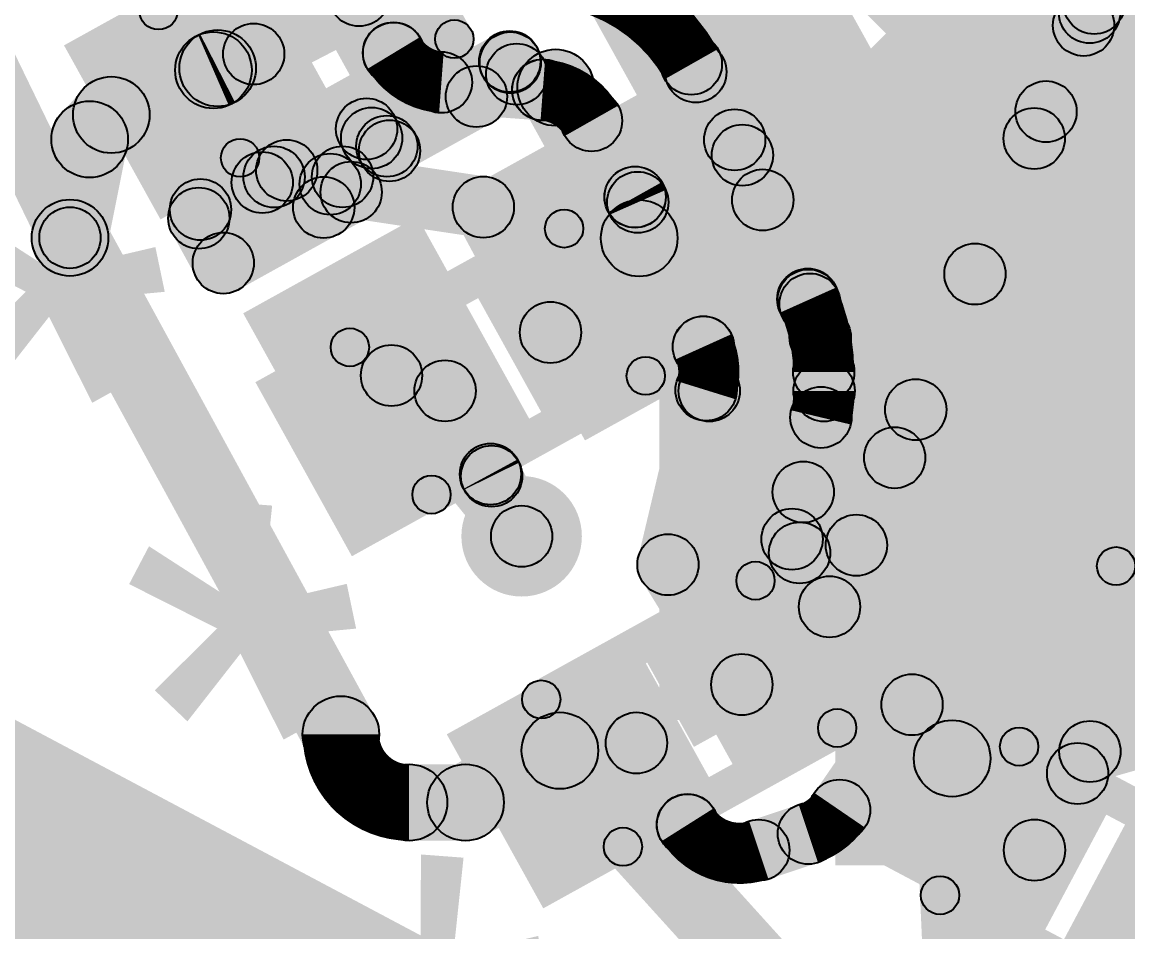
# Model space of a CAD drawing. Header units: millimetres. Extents: x 2.72 to 4.82, y 2.46 to 3.29.
# Drawn here: x 2.9107 to 3.0552, y 2.6573 to 2.7762 of the extents above; entities that cross this region are included whole.
import ezdxf

# ---------------------------------------------------------------- set-up
doc = ezdxf.new("R2010")
doc.units = ezdxf.units.MM
doc.header["$MEASUREMENT"] = 0
for name, color, linetype in [('BottomLayer', 5, 'Continuous'), ('BottomPaste', 16, 'Continuous'), ('BottomSolder', 6, 'Continuous'), ('TopLayer', 1, 'Continuous'), ('TopOverlay', 2, 'Continuous'), ('TopPaste', 8, 'Continuous'), ('TopSolder', 216, 'Continuous'), ('ViaHoleLayer', 16, 'Continuous')]:
    doc.layers.add(name, color=color, linetype=linetype)

# ---------------------------------------------------------------- blocks, each defined once
blk = doc.blocks.new('CAP_0201_B_31')
at = {"layer": 'BottomLayer'}
for points in [[(-0.01772, 0.00591), (-0.00591, 0.00591), (-0.00591, -0.00591), (-0.01772, -0.00591)], [(0.00591, 0.00591), (0.01772, 0.00591), (0.01772, -0.00591), (0.00591, -0.00591)]]:
    blk.add_hatch(color=5, dxfattribs=at).paths.add_polyline_path(points)
at = {"layer": 'BottomPaste'}
for points in [[(-0.01772, 0.00591), (-0.00591, 0.00591), (-0.00591, -0.00591), (-0.01772, -0.00591)], [(0.00591, 0.00591), (0.01772, 0.00591), (0.01772, -0.00591), (0.00591, -0.00591)]]:
    blk.add_hatch(color=16, dxfattribs=at).paths.add_polyline_path(points)
at = {"layer": 'BottomSolder'}
for points in [[(-0.01988, 0.00807), (-0.00374, 0.00807), (-0.00374, -0.00807), (-0.01988, -0.00807)], [(0.00374, 0.00807), (0.01988, 0.00807), (0.01988, -0.00807), (0.00374, -0.00807)]]:
    blk.add_hatch(color=6, dxfattribs=at).paths.add_polyline_path(points)
blk = doc.blocks.new('CAP_0201_B_32')
at = {"layer": 'BottomLayer'}
for points in [[(-0.01772, 0.00591), (-0.00591, 0.00591), (-0.00591, -0.00591), (-0.01772, -0.00591)], [(0.00591, 0.00591), (0.01772, 0.00591), (0.01772, -0.00591), (0.00591, -0.00591)]]:
    blk.add_hatch(color=5, dxfattribs=at).paths.add_polyline_path(points)
at = {"layer": 'BottomPaste'}
for points in [[(-0.01772, 0.00591), (-0.00591, 0.00591), (-0.00591, -0.00591), (-0.01772, -0.00591)], [(0.00591, 0.00591), (0.01772, 0.00591), (0.01772, -0.00591), (0.00591, -0.00591)]]:
    blk.add_hatch(color=16, dxfattribs=at).paths.add_polyline_path(points)
at = {"layer": 'BottomSolder'}
for points in [[(-0.01988, 0.00807), (-0.00374, 0.00807), (-0.00374, -0.00807), (-0.01988, -0.00807)], [(0.00374, 0.00807), (0.01988, 0.00807), (0.01988, -0.00807), (0.00374, -0.00807)]]:
    blk.add_hatch(color=6, dxfattribs=at).paths.add_polyline_path(points)
blk = doc.blocks.new('R__0402_B_62')
at = {"layer": 'BottomLayer'}
for points in [[(-0.0095, 0.0125), (-0.0095, -0.0125), (-0.0275, -0.0125), (-0.0275, 0.0125)], [(0.0275, 0.0125), (0.0275, -0.0125), (0.0095, -0.0125), (0.0095, 0.0125)]]:
    blk.add_hatch(color=5, dxfattribs=at).paths.add_polyline_path(points)
at = {"layer": 'BottomPaste'}
for points in [[(-0.0095, 0.0125), (-0.0095, -0.0125), (-0.0275, -0.0125), (-0.0275, 0.0125)], [(0.0275, 0.0125), (0.0275, -0.0125), (0.0095, -0.0125), (0.0095, 0.0125)]]:
    blk.add_hatch(color=16, dxfattribs=at).paths.add_polyline_path(points)
at = {"layer": 'BottomSolder'}
for points in [[(-0.0055, 0.0165), (-0.0055, -0.0165), (-0.0315, -0.0165), (-0.0315, 0.0165)], [(0.0315, 0.0165), (0.0315, -0.0165), (0.0055, -0.0165), (0.0055, 0.0165)]]:
    blk.add_hatch(color=6, dxfattribs=at).paths.add_polyline_path(points)
blk = doc.blocks.new('R__0402_B_68')
at = {"layer": 'BottomLayer'}
for points in [[(-0.0095, 0.0125), (-0.0095, -0.0125), (-0.0275, -0.0125), (-0.0275, 0.0125)], [(0.0275, 0.0125), (0.0275, -0.0125), (0.0095, -0.0125), (0.0095, 0.0125)]]:
    blk.add_hatch(color=5, dxfattribs=at).paths.add_polyline_path(points)
at = {"layer": 'BottomPaste'}
for points in [[(-0.0095, 0.0125), (-0.0095, -0.0125), (-0.0275, -0.0125), (-0.0275, 0.0125)], [(0.0275, 0.0125), (0.0275, -0.0125), (0.0095, -0.0125), (0.0095, 0.0125)]]:
    blk.add_hatch(color=16, dxfattribs=at).paths.add_polyline_path(points)
at = {"layer": 'BottomSolder'}
for points in [[(-0.0055, 0.0165), (-0.0055, -0.0165), (-0.0315, -0.0165), (-0.0315, 0.0165)], [(0.0315, 0.0165), (0.0315, -0.0165), (0.0055, -0.0165), (0.0055, 0.0165)]]:
    blk.add_hatch(color=6, dxfattribs=at).paths.add_polyline_path(points)
blk = doc.blocks.new('LED_0201_123')
at = {"layer": 'TopLayer'}
for points in [[(-0.01181, 0.00689), (-0.00394, 0.00689), (-0.00394, -0.00689), (-0.01181, -0.00689)], [(0.00394, 0.00689), (0.01181, 0.00689), (0.01181, -0.00689), (0.00394, -0.00689)]]:
    blk.add_hatch(color=1, dxfattribs=at).paths.add_polyline_path(points)
at = {"layer": 'TopOverlay'}
h = blk.add_hatch(color=2, dxfattribs=at)
edge = h.paths.add_edge_path()
edge.add_arc((-0.016, 0.011), 0.0025, 0, 360)
h = blk.add_hatch(color=2, dxfattribs=at)
edge = h.paths.add_edge_path()
edge.add_arc((-0.016, 0.011), 0.0025, 0, 360)
for points in [[(-0.016, 0.0085), (-0.016, 0.0135), (0.016, 0.0135), (0.016, 0.0085)], [(0.016, -0.013), (0.029, -0.013), (0.029, 0.013), (0.016, 0.013)], [(-0.0135, -0.011), (-0.0185, -0.011), (-0.0185, 0.011), (-0.0135, 0.011)], [(0.013, -0.011), (0.017, -0.011), (0.017, 0.011), (0.013, 0.011)], [(-0.016, -0.0135), (-0.016, -0.0085), (0.016, -0.0085), (0.016, -0.0135)]]:
    blk.add_hatch(color=2, dxfattribs=at).paths.add_polyline_path(points)
h = blk.add_hatch(color=2, dxfattribs=at)
edge = h.paths.add_edge_path()
edge.add_arc((0.016, 0.011), 0.0025, 0, 360)
h = blk.add_hatch(color=2, dxfattribs=at)
edge = h.paths.add_edge_path()
edge.add_arc((-0.016, -0.011), 0.0025, 0, 360)
h = blk.add_hatch(color=2, dxfattribs=at)
edge = h.paths.add_edge_path()
edge.add_arc((-0.016, -0.011), 0.0025, 0, 360)
h = blk.add_hatch(color=2, dxfattribs=at)
edge = h.paths.add_edge_path()
edge.add_arc((0.016, -0.011), 0.0025, 0, 360)
at = {"layer": 'TopPaste'}
for points in [[(-0.01181, 0.00689), (-0.00394, 0.00689), (-0.00394, -0.00689), (-0.01181, -0.00689)], [(0.00394, 0.00689), (0.01181, 0.00689), (0.01181, -0.00689), (0.00394, -0.00689)]]:
    blk.add_hatch(color=8, dxfattribs=at).paths.add_polyline_path(points)
at = {"layer": 'TopSolder'}
for points in [[(-0.01398, 0.00906), (-0.00177, 0.00906), (-0.00177, -0.00906), (-0.01398, -0.00906)], [(0.00177, 0.00906), (0.01398, 0.00906), (0.01398, -0.00906), (0.00177, -0.00906)]]:
    blk.add_hatch(color=216, dxfattribs=at).paths.add_polyline_path(points)
at = {"layer": 'TopOverlay'}
for centre in [(-0.016, 0.011), (-0.016, 0.011), (0.016, 0.011), (-0.016, -0.011), (-0.016, -0.011), (0.016, -0.011)]:
    blk.add_circle(centre, 0.0025, dxfattribs=at)
blk = doc.blocks.new('LED_0201_124')
at = {"layer": 'TopLayer'}
for points in [[(-0.01181, 0.00689), (-0.00394, 0.00689), (-0.00394, -0.00689), (-0.01181, -0.00689)], [(0.00394, 0.00689), (0.01181, 0.00689), (0.01181, -0.00689), (0.00394, -0.00689)]]:
    blk.add_hatch(color=1, dxfattribs=at).paths.add_polyline_path(points)
at = {"layer": 'TopOverlay'}
h = blk.add_hatch(color=2, dxfattribs=at)
edge = h.paths.add_edge_path()
edge.add_arc((-0.016, 0.011), 0.0025, 0, 360)
h = blk.add_hatch(color=2, dxfattribs=at)
edge = h.paths.add_edge_path()
edge.add_arc((-0.016, 0.011), 0.0025, 0, 360)
for points in [[(-0.016, 0.0085), (-0.016, 0.0135), (0.016, 0.0135), (0.016, 0.0085)], [(0.016, -0.013), (0.029, -0.013), (0.029, 0.013), (0.016, 0.013)], [(-0.0135, -0.011), (-0.0185, -0.011), (-0.0185, 0.011), (-0.0135, 0.011)], [(0.013, -0.011), (0.017, -0.011), (0.017, 0.011), (0.013, 0.011)], [(-0.016, -0.0135), (-0.016, -0.0085), (0.016, -0.0085), (0.016, -0.0135)]]:
    blk.add_hatch(color=2, dxfattribs=at).paths.add_polyline_path(points)
h = blk.add_hatch(color=2, dxfattribs=at)
edge = h.paths.add_edge_path()
edge.add_arc((0.016, 0.011), 0.0025, 0, 360)
h = blk.add_hatch(color=2, dxfattribs=at)
edge = h.paths.add_edge_path()
edge.add_arc((-0.016, -0.011), 0.0025, 0, 360)
h = blk.add_hatch(color=2, dxfattribs=at)
edge = h.paths.add_edge_path()
edge.add_arc((-0.016, -0.011), 0.0025, 0, 360)
h = blk.add_hatch(color=2, dxfattribs=at)
edge = h.paths.add_edge_path()
edge.add_arc((0.016, -0.011), 0.0025, 0, 360)
at = {"layer": 'TopPaste'}
for points in [[(-0.01181, 0.00689), (-0.00394, 0.00689), (-0.00394, -0.00689), (-0.01181, -0.00689)], [(0.00394, 0.00689), (0.01181, 0.00689), (0.01181, -0.00689), (0.00394, -0.00689)]]:
    blk.add_hatch(color=8, dxfattribs=at).paths.add_polyline_path(points)
at = {"layer": 'TopSolder'}
for points in [[(-0.01398, 0.00906), (-0.00177, 0.00906), (-0.00177, -0.00906), (-0.01398, -0.00906)], [(0.00177, 0.00906), (0.01398, 0.00906), (0.01398, -0.00906), (0.00177, -0.00906)]]:
    blk.add_hatch(color=216, dxfattribs=at).paths.add_polyline_path(points)
at = {"layer": 'TopOverlay'}
for centre in [(-0.016, 0.011), (-0.016, 0.011), (0.016, 0.011), (-0.016, -0.011), (-0.016, -0.011), (0.016, -0.011)]:
    blk.add_circle(centre, 0.0025, dxfattribs=at)
blk = doc.blocks.new('LED_0201_134')
at = {"layer": 'TopLayer'}
for points in [[(-0.01181, 0.00689), (-0.00394, 0.00689), (-0.00394, -0.00689), (-0.01181, -0.00689)], [(0.00394, 0.00689), (0.01181, 0.00689), (0.01181, -0.00689), (0.00394, -0.00689)]]:
    blk.add_hatch(color=1, dxfattribs=at).paths.add_polyline_path(points)
at = {"layer": 'TopOverlay'}
h = blk.add_hatch(color=2, dxfattribs=at)
edge = h.paths.add_edge_path()
edge.add_arc((-0.016, 0.011), 0.0025, 0, 360)
h = blk.add_hatch(color=2, dxfattribs=at)
edge = h.paths.add_edge_path()
edge.add_arc((-0.016, 0.011), 0.0025, 0, 360)
for points in [[(0.016, 0.0135), (0.016, 0.0085), (-0.016, 0.0085), (-0.016, 0.0135)], [(0.016, -0.013), (0.029, -0.013), (0.029, 0.013), (0.016, 0.013)], [(-0.0135, -0.011), (-0.0185, -0.011), (-0.0185, 0.011), (-0.0135, 0.011)], [(0.013, -0.011), (0.017, -0.011), (0.017, 0.011), (0.013, 0.011)], [(0.016, -0.0085), (0.016, -0.0135), (-0.016, -0.0135), (-0.016, -0.0085)]]:
    blk.add_hatch(color=2, dxfattribs=at).paths.add_polyline_path(points)
h = blk.add_hatch(color=2, dxfattribs=at)
edge = h.paths.add_edge_path()
edge.add_arc((0.016, 0.011), 0.0025, 0, 360)
h = blk.add_hatch(color=2, dxfattribs=at)
edge = h.paths.add_edge_path()
edge.add_arc((-0.016, -0.011), 0.0025, 0, 360)
h = blk.add_hatch(color=2, dxfattribs=at)
edge = h.paths.add_edge_path()
edge.add_arc((-0.016, -0.011), 0.0025, 0, 360)
h = blk.add_hatch(color=2, dxfattribs=at)
edge = h.paths.add_edge_path()
edge.add_arc((0.016, -0.011), 0.0025, 0, 360)
at = {"layer": 'TopPaste'}
for points in [[(-0.01181, 0.00689), (-0.00394, 0.00689), (-0.00394, -0.00689), (-0.01181, -0.00689)], [(0.00394, 0.00689), (0.01181, 0.00689), (0.01181, -0.00689), (0.00394, -0.00689)]]:
    blk.add_hatch(color=8, dxfattribs=at).paths.add_polyline_path(points)
at = {"layer": 'TopSolder'}
for points in [[(-0.01398, 0.00906), (-0.00177, 0.00906), (-0.00177, -0.00906), (-0.01398, -0.00906)], [(0.00177, 0.00906), (0.01398, 0.00906), (0.01398, -0.00906), (0.00177, -0.00906)]]:
    blk.add_hatch(color=216, dxfattribs=at).paths.add_polyline_path(points)
at = {"layer": 'TopOverlay'}
for centre in [(-0.016, 0.011), (-0.016, 0.011), (0.016, 0.011), (-0.016, -0.011), (-0.016, -0.011), (0.016, -0.011)]:
    blk.add_circle(centre, 0.0025, dxfattribs=at)
blk = doc.blocks.new('LED_0201_135')
at = {"layer": 'TopLayer'}
for points in [[(-0.01181, 0.00689), (-0.00394, 0.00689), (-0.00394, -0.00689), (-0.01181, -0.00689)], [(0.00394, 0.00689), (0.01181, 0.00689), (0.01181, -0.00689), (0.00394, -0.00689)]]:
    blk.add_hatch(color=1, dxfattribs=at).paths.add_polyline_path(points)
at = {"layer": 'TopOverlay'}
h = blk.add_hatch(color=2, dxfattribs=at)
edge = h.paths.add_edge_path()
edge.add_arc((-0.016, 0.011), 0.0025, 0, 360)
h = blk.add_hatch(color=2, dxfattribs=at)
edge = h.paths.add_edge_path()
edge.add_arc((-0.016, 0.011), 0.0025, 0, 360)
for points in [[(0.016, 0.0135), (0.016, 0.0085), (-0.016, 0.0085), (-0.016, 0.0135)], [(0.016, -0.013), (0.029, -0.013), (0.029, 0.013), (0.016, 0.013)], [(-0.0135, -0.011), (-0.0185, -0.011), (-0.0185, 0.011), (-0.0135, 0.011)], [(0.013, -0.011), (0.017, -0.011), (0.017, 0.011), (0.013, 0.011)], [(0.016, -0.0085), (0.016, -0.0135), (-0.016, -0.0135), (-0.016, -0.0085)]]:
    blk.add_hatch(color=2, dxfattribs=at).paths.add_polyline_path(points)
h = blk.add_hatch(color=2, dxfattribs=at)
edge = h.paths.add_edge_path()
edge.add_arc((0.016, 0.011), 0.0025, 0, 360)
h = blk.add_hatch(color=2, dxfattribs=at)
edge = h.paths.add_edge_path()
edge.add_arc((-0.016, -0.011), 0.0025, 0, 360)
h = blk.add_hatch(color=2, dxfattribs=at)
edge = h.paths.add_edge_path()
edge.add_arc((-0.016, -0.011), 0.0025, 0, 360)
h = blk.add_hatch(color=2, dxfattribs=at)
edge = h.paths.add_edge_path()
edge.add_arc((0.016, -0.011), 0.0025, 0, 360)
at = {"layer": 'TopPaste'}
for points in [[(-0.01181, 0.00689), (-0.00394, 0.00689), (-0.00394, -0.00689), (-0.01181, -0.00689)], [(0.00394, 0.00689), (0.01181, 0.00689), (0.01181, -0.00689), (0.00394, -0.00689)]]:
    blk.add_hatch(color=8, dxfattribs=at).paths.add_polyline_path(points)
at = {"layer": 'TopSolder'}
for points in [[(-0.01398, 0.00906), (-0.00177, 0.00906), (-0.00177, -0.00906), (-0.01398, -0.00906)], [(0.00177, 0.00906), (0.01398, 0.00906), (0.01398, -0.00906), (0.00177, -0.00906)]]:
    blk.add_hatch(color=216, dxfattribs=at).paths.add_polyline_path(points)
at = {"layer": 'TopOverlay'}
for centre in [(-0.016, 0.011), (-0.016, 0.011), (0.016, 0.011), (-0.016, -0.011), (-0.016, -0.011), (0.016, -0.011)]:
    blk.add_circle(centre, 0.0025, dxfattribs=at)
blk = doc.blocks.new('LED_0201_136')
at = {"layer": 'TopLayer'}
for points in [[(-0.01181, 0.00689), (-0.00394, 0.00689), (-0.00394, -0.00689), (-0.01181, -0.00689)], [(0.00394, 0.00689), (0.01181, 0.00689), (0.01181, -0.00689), (0.00394, -0.00689)]]:
    blk.add_hatch(color=1, dxfattribs=at).paths.add_polyline_path(points)
at = {"layer": 'TopOverlay'}
h = blk.add_hatch(color=2, dxfattribs=at)
edge = h.paths.add_edge_path()
edge.add_arc((-0.016, 0.011), 0.0025, 0, 360)
h = blk.add_hatch(color=2, dxfattribs=at)
edge = h.paths.add_edge_path()
edge.add_arc((-0.016, 0.011), 0.0025, 0, 360)
for points in [[(0.016, 0.0135), (0.016, 0.0085), (-0.016, 0.0085), (-0.016, 0.0135)], [(0.016, -0.013), (0.029, -0.013), (0.029, 0.013), (0.016, 0.013)], [(-0.0135, -0.011), (-0.0185, -0.011), (-0.0185, 0.011), (-0.0135, 0.011)], [(0.013, -0.011), (0.017, -0.011), (0.017, 0.011), (0.013, 0.011)], [(0.016, -0.0085), (0.016, -0.0135), (-0.016, -0.0135), (-0.016, -0.0085)]]:
    blk.add_hatch(color=2, dxfattribs=at).paths.add_polyline_path(points)
h = blk.add_hatch(color=2, dxfattribs=at)
edge = h.paths.add_edge_path()
edge.add_arc((0.016, 0.011), 0.0025, 0, 360)
h = blk.add_hatch(color=2, dxfattribs=at)
edge = h.paths.add_edge_path()
edge.add_arc((-0.016, -0.011), 0.0025, 0, 360)
h = blk.add_hatch(color=2, dxfattribs=at)
edge = h.paths.add_edge_path()
edge.add_arc((-0.016, -0.011), 0.0025, 0, 360)
h = blk.add_hatch(color=2, dxfattribs=at)
edge = h.paths.add_edge_path()
edge.add_arc((0.016, -0.011), 0.0025, 0, 360)
at = {"layer": 'TopPaste'}
for points in [[(-0.01181, 0.00689), (-0.00394, 0.00689), (-0.00394, -0.00689), (-0.01181, -0.00689)], [(0.00394, 0.00689), (0.01181, 0.00689), (0.01181, -0.00689), (0.00394, -0.00689)]]:
    blk.add_hatch(color=8, dxfattribs=at).paths.add_polyline_path(points)
at = {"layer": 'TopSolder'}
for points in [[(-0.01398, 0.00906), (-0.00177, 0.00906), (-0.00177, -0.00906), (-0.01398, -0.00906)], [(0.00177, 0.00906), (0.01398, 0.00906), (0.01398, -0.00906), (0.00177, -0.00906)]]:
    blk.add_hatch(color=216, dxfattribs=at).paths.add_polyline_path(points)
at = {"layer": 'TopOverlay'}
for centre in [(-0.016, 0.011), (-0.016, 0.011), (0.016, 0.011), (-0.016, -0.011), (-0.016, -0.011), (0.016, -0.011)]:
    blk.add_circle(centre, 0.0025, dxfattribs=at)

msp = doc.modelspace()

# ---------------------------------------------------------------- hatches: boundary and pattern name
at = {"layer": 'BottomLayer'}
for points in [[(3.31403, 3.20232), (3.28631, 3.21832), (3.009, 2.738), (3.03671, 2.722)], [(3.02004, 2.71436), (3.046, 2.72875), (2.80161, 3.16963), (2.77565, 3.15524)], [(2.85773, 2.86098), (2.86493, 2.86447), (2.9206, 2.74975), (2.9134, 2.74625)], [(2.93859, 2.76571), (2.93399, 2.77459), (2.9607, 2.78844), (2.9653, 2.77956)], [(2.9244, 2.75947), (2.92039, 2.76863), (2.93373, 2.77447), (2.93774, 2.76531)], [(2.95835, 2.75752), (2.95447, 2.76452), (2.97251, 2.77451), (2.97639, 2.76752)], [(2.97293, 2.76362), (2.96727, 2.76928), (2.9717, 2.77371), (2.97735, 2.76805)], [(3.00919, 2.77474), (2.96757, 2.75167), (2.98428, 2.72152), (3.0259, 2.74459)], [(2.96034, 2.75647), (2.95646, 2.76346), (2.97342, 2.77287), (2.9773, 2.76587)], [(2.97608, 2.76519), (2.98483, 2.77004), (2.99573, 2.75036), (2.98699, 2.74551)], [(2.92331, 2.75754), (2.91583, 2.76417), (2.91865, 2.76736), (2.92614, 2.76073)], [(2.9455, 2.7524), (2.94182, 2.7595), (2.95391, 2.76577), (2.95759, 2.75866)], [(2.9219, 2.74702), (2.9121, 2.74898), (2.91467, 2.76184), (2.92447, 2.75988)], [(2.95455, 2.75246), (2.95067, 2.75946), (2.9568, 2.76285), (2.96067, 2.75586)], [(2.994, 2.685), (3.072, 2.685), (3.072, 2.762), (2.994, 2.762)], [(2.94248, 2.75397), (2.94813, 2.75963), (2.95298, 2.75479), (2.94732, 2.74913)], [(2.93566, 2.74802), (2.93245, 2.75535), (2.94052, 2.75888), (2.94373, 2.75155)], [(2.93897, 2.74119), (2.93509, 2.74819), (2.95179, 2.75745), (2.95567, 2.75045)], [(2.93032, 2.74864), (2.93734, 2.75248), (2.94054, 2.74661), (2.93352, 2.74278)], [(2.91261, 2.74561), (2.92139, 2.75039), (2.95678, 2.68552), (2.948, 2.68073)], [(2.95589, 2.72748), (2.96211, 2.73252), (2.97911, 2.71152), (2.97289, 2.70648)], [(2.99854, 2.63786), (2.82615, 2.72952), (2.7525, 2.591), (2.92488, 2.49934)], [(3.017, 2.666), (3.046, 2.666), (3.046, 2.72875), (3.017, 2.72875)], [(2.97108, 2.66984), (2.96626, 2.6786), (2.97859, 2.68538), (2.98341, 2.67662)], [(2.97729, 2.67765), (2.98471, 2.68435), (3.01561, 2.65019), (3.0082, 2.64349)], [(3.02724, 2.67975), (3.03723, 2.6802), (3.03889, 2.64346), (3.0289, 2.643)], [(2.96129, 2.66922), (2.96129, 2.67922), (2.96867, 2.67922), (2.96867, 2.66922)]]:
    msp.add_hatch(color=5, dxfattribs=at).paths.add_polyline_path(points)
h = msp.add_hatch(color=5, dxfattribs=at)
edge = h.paths.add_edge_path()
edge.add_arc((2.93574, 2.76989), 0.005, 0, 360)
h = msp.add_hatch(color=5, dxfattribs=at)
edge = h.paths.add_edge_path()
edge.add_arc((2.93574, 2.76989), 0.005, 0, 360)
h = msp.add_hatch(color=5, dxfattribs=at)
edge = h.paths.add_edge_path()
edge.add_arc((2.93629, 2.77015), 0.005, 0, 360)
h = msp.add_hatch(color=5, dxfattribs=at)
edge = h.paths.add_edge_path()
edge.add_arc((2.93629, 2.77015), 0.005, 0, 360)
h = msp.add_hatch(color=5, dxfattribs=at)
edge = h.paths.add_edge_path()
edge.add_arc((2.97445, 2.77102), 0.004, 0, 360)
h = msp.add_hatch(color=5, dxfattribs=at)
edge = h.paths.add_edge_path()
edge.add_arc((2.97452, 2.77088), 0.004, 0, 360)
h = msp.add_hatch(color=5, dxfattribs=at)
edge = h.paths.add_edge_path()
edge.add_arc((2.97536, 2.76937), 0.004, 0, 360)
h = msp.add_hatch(color=5, dxfattribs=at)
edge = h.paths.add_edge_path()
edge.add_arc((2.98045, 2.76762), 0.005, 0, 360)
h = msp.add_hatch(color=5, dxfattribs=at)
edge = h.paths.add_edge_path()
edge.add_arc((2.9224, 2.76405), 0.005, 0, 360)
h = msp.add_hatch(color=5, dxfattribs=at)
edge = h.paths.add_edge_path()
edge.add_arc((2.9224, 2.76405), 0.005, 0, 360)
h = msp.add_hatch(color=5, dxfattribs=at)
edge = h.paths.add_edge_path()
edge.add_arc((2.9701, 2.76645), 0.004, 0, 360)
h = msp.add_hatch(color=5, dxfattribs=at)
edge = h.paths.add_edge_path()
edge.add_arc((2.95575, 2.76222), 0.004, 0, 360)
h = msp.add_hatch(color=5, dxfattribs=at)
edge = h.paths.add_edge_path()
edge.add_arc((2.91957, 2.76086), 0.005, 0, 360)
h = msp.add_hatch(color=5, dxfattribs=at)
edge = h.paths.add_edge_path()
edge.add_arc((2.91957, 2.76086), 0.005, 0, 360)
h = msp.add_hatch(color=5, dxfattribs=at)
edge = h.paths.add_edge_path()
edge.add_arc((2.95641, 2.76102), 0.004, 0, 360)
h = msp.add_hatch(color=5, dxfattribs=at)
edge = h.paths.add_edge_path()
edge.add_arc((2.9584, 2.75996), 0.004, 0, 360)
h = msp.add_hatch(color=5, dxfattribs=at)
edge = h.paths.add_edge_path()
edge.add_arc((2.95874, 2.75936), 0.004, 0, 360)
h = msp.add_hatch(color=5, dxfattribs=at)
edge = h.paths.add_edge_path()
edge.add_arc((2.94531, 2.7568), 0.004, 0, 360)
h = msp.add_hatch(color=5, dxfattribs=at)
edge = h.paths.add_edge_path()
edge.add_arc((2.94212, 2.75522), 0.004, 0, 360)
h = msp.add_hatch(color=5, dxfattribs=at)
edge = h.paths.add_edge_path()
edge.add_arc((2.94366, 2.75595), 0.004, 0, 360)
h = msp.add_hatch(color=5, dxfattribs=at)
edge = h.paths.add_edge_path()
edge.add_arc((2.95261, 2.75596), 0.004, 0, 360)
h = msp.add_hatch(color=5, dxfattribs=at)
edge = h.paths.add_edge_path()
edge.add_arc((2.95373, 2.75395), 0.004, 0, 360)
h = msp.add_hatch(color=5, dxfattribs=at)
edge = h.paths.add_edge_path()
edge.add_arc((2.93405, 2.75168), 0.004, 0, 360)
h = msp.add_hatch(color=5, dxfattribs=at)
edge = h.paths.add_edge_path()
edge.add_arc((2.95015, 2.75196), 0.004, 0, 360)
h = msp.add_hatch(color=5, dxfattribs=at)
edge = h.paths.add_edge_path()
edge.add_arc((2.93383, 2.75056), 0.004, 0, 360)
h = msp.add_hatch(color=5, dxfattribs=at)
edge = h.paths.add_edge_path()
edge.add_arc((2.917, 2.748), 0.005, 0, 360)
h = msp.add_hatch(color=5, dxfattribs=at)
edge = h.paths.add_edge_path()
edge.add_arc((2.917, 2.748), 0.005, 0, 360)
h = msp.add_hatch(color=5, dxfattribs=at)
edge = h.paths.add_edge_path()
edge.add_arc((2.917, 2.748), 0.004, 0, 360)
h = msp.add_hatch(color=5, dxfattribs=at)
edge = h.paths.add_edge_path()
edge.add_arc((2.99136, 2.74794), 0.005, 0, 360)
h = msp.add_hatch(color=5, dxfattribs=at)
edge = h.paths.add_edge_path()
edge.add_arc((2.93703, 2.74469), 0.004, 0, 360)
h = msp.add_hatch(color=5, dxfattribs=at)
edge = h.paths.add_edge_path()
edge.add_arc((2.93703, 2.74469), 0.004, 0, 360)
h = msp.add_hatch(color=5, dxfattribs=at)
edge = h.paths.add_edge_path()
edge.add_arc((2.959, 2.73), 0.004, 0, 360)
h = msp.add_hatch(color=5, dxfattribs=at)
edge = h.paths.add_edge_path()
edge.add_arc((2.976, 2.709), 0.00787, 0, 360)
h = msp.add_hatch(color=5, dxfattribs=at)
edge = h.paths.add_edge_path()
edge.add_arc((2.976, 2.709), 0.004, 0, 360)
h = msp.add_hatch(color=5, dxfattribs=at)
edge = h.paths.add_edge_path()
edge.add_arc((2.95239, 2.68312), 0.005, 0, 360)
h = msp.add_hatch(color=5, dxfattribs=at)
edge = h.paths.add_edge_path()
edge.add_arc((2.95239, 2.68312), 0.005, 0, 360)
h = msp.add_hatch(color=5, dxfattribs=at)
edge = h.paths.add_edge_path()
edge.add_arc((2.981, 2.681), 0.005, 0, 360)
h = msp.add_hatch(color=5, dxfattribs=at)
edge = h.paths.add_edge_path()
edge.add_arc((2.981, 2.681), 0.005, 0, 360)
h = msp.add_hatch(color=5, dxfattribs=at)
edge = h.paths.add_edge_path()
edge.add_arc((3.03224, 2.67998), 0.005, 0, 360)
h = msp.add_hatch(color=5, dxfattribs=at)
edge = h.paths.add_edge_path()
edge.add_arc((2.96129, 2.67422), 0.005, 0, 360)
h = msp.add_hatch(color=5, dxfattribs=at)
edge = h.paths.add_edge_path()
edge.add_arc((2.96129, 2.67422), 0.005, 0, 360)
h = msp.add_hatch(color=5, dxfattribs=at)
edge = h.paths.add_edge_path()
edge.add_arc((2.96867, 2.67422), 0.005, 0, 360)
h = msp.add_hatch(color=5, dxfattribs=at)
edge = h.paths.add_edge_path()
edge.add_arc((2.96867, 2.67422), 0.005, 0, 360)
at = {"layer": 'TopLayer'}
for points in [[(3.05378, 2.77563), (3.04661, 2.77918), (3.20341, 3.09519), (3.21057, 3.09164)], [(2.91987, 2.90386), (2.92552, 2.90952), (3.05361, 2.78143), (3.04796, 2.77577)], [(3.00159, 2.76683), (2.99593, 2.77248), (3.09039, 2.86694), (3.09604, 2.86128)], [(2.95549, 2.84278), (2.96115, 2.84844), (3.04579, 2.7638), (3.04013, 2.75814)], [(3.01033, 2.75012), (3.00467, 2.75577), (3.06532, 2.81642), (3.07097, 2.81076)], [(3.01033, 2.75012), (3.00467, 2.75577), (3.06532, 2.81642), (3.07097, 2.81076)], [(2.96708, 2.80574), (2.97274, 2.8114), (3.03805, 2.74609), (3.03239, 2.74043)], [(2.95134, 2.77758), (2.9582, 2.78169), (2.96269, 2.77422), (2.95583, 2.7701)], [(3.01989, 2.69819), (3.01256, 2.70139), (3.04575, 2.77734), (3.05308, 2.77413)], [(2.93755, 2.76997), (2.94445, 2.77403), (2.95445, 2.75703), (2.94755, 2.75297)], [(2.95583, 2.77011), (2.96269, 2.77422), (2.96271, 2.77418), (2.95584, 2.77008)], [(2.96523, 2.76431), (2.96582, 2.77229), (2.97906, 2.7713), (2.97846, 2.76333)], [(2.9947, 2.76869), (3.00165, 2.77266), (3.0073, 2.76277), (3.00035, 2.7588)], [(2.97841, 2.76333), (2.9791, 2.7713), (2.97912, 2.7713), (2.97843, 2.76333)], [(3.03067, 2.6854), (3.02333, 2.6886), (3.05949, 2.77133), (3.06682, 2.76813)], [(3.01784, 2.73217), (3.01218, 2.73782), (3.04167, 2.76731), (3.04732, 2.76165)], [(2.98165, 2.76129), (2.9886, 2.76526), (2.99429, 2.75531), (2.98734, 2.75134)], [(3.0012, 2.75714), (3.00849, 2.76045), (3.01703, 2.74165), (3.00975, 2.73834)], [(2.95041, 2.75104), (2.95159, 2.75896), (2.97159, 2.75596), (2.97041, 2.74804)], [(2.98732, 2.75138), (2.99431, 2.75527), (2.99432, 2.75525), (2.98733, 2.75136)], [(2.96747, 2.75011), (2.97453, 2.75389), (2.9833, 2.73752), (2.97625, 2.73374)], [(2.98753, 2.75098), (2.99481, 2.75429), (3.00339, 2.73542), (2.9961, 2.73211)], [(3.01084, 2.73652), (3.0165, 2.74218), (3.0303, 2.72837), (3.02465, 2.72272)], [(2.99609, 2.73213), (3.0034, 2.73539), (3.0034, 2.73538), (2.9961, 2.73212)], [(2.96249, 2.72608), (2.96951, 2.72992), (2.97544, 2.71904), (2.96842, 2.71521)], [(2.99901, 2.70437), (2.99123, 2.70622), (2.99661, 2.72891), (3.0044, 2.72707)], [(3.01522, 2.7077), (3.00743, 2.70955), (3.01121, 2.72545), (3.01899, 2.72361)], [(3.01514, 2.70401), (3.00948, 2.70967), (3.0219, 2.72209), (3.02756, 2.71643)], [(2.96839, 2.71527), (2.97548, 2.71898), (2.97548, 2.71897), (2.96839, 2.71526)], [(2.9685, 2.71506), (2.97565, 2.71864), (2.97958, 2.71079), (2.97242, 2.70721)], [(3.00996, 2.71195), (3.01562, 2.71761), (3.02256, 2.71066), (3.01691, 2.705)], [(3.00783, 2.70668), (3.01483, 2.71056), (3.01972, 2.70173), (3.01272, 2.69785)], [(2.99172, 2.70319), (2.99853, 2.70739), (3.00818, 2.69173), (3.00137, 2.68754)], [(3.05134, 2.67703), (3.04915, 2.68472), (3.0703, 2.69077), (3.0725, 2.68307)], [(3.02082, 2.67095), (3.01423, 2.67549), (3.0237, 2.68927), (3.0303, 2.68473)], [(2.98761, 2.67988), (2.99439, 2.68412), (3.00105, 2.67346), (2.99427, 2.66922)], [(3.05212, 2.67605), (3.04515, 2.67997), (3.04676, 2.68284), (3.05373, 2.67891)], [(3.04649, 2.66604), (3.03951, 2.66996), (3.04515, 2.67997), (3.05212, 2.67605)], [(3.00824, 2.6642), (3.00571, 2.67179), (3.01219, 2.67395), (3.01472, 2.66636)], [(2.99427, 2.66923), (3.00106, 2.67345), (3.00108, 2.67343), (2.99428, 2.6692)], [(3.04266, 2.64256), (3.06353, 2.63147), (3.07778, 2.65827), (3.05691, 2.66936)]]:
    msp.add_hatch(color=1, dxfattribs=at).paths.add_polyline_path(points)
h = msp.add_hatch(color=1, dxfattribs=at)
edge = h.paths.add_edge_path()
edge.add_arc((2.95477, 2.77963), 0.004, 0, 360)
h = msp.add_hatch(color=1, dxfattribs=at)
edge = h.paths.add_edge_path()
edge.add_arc((2.95477, 2.77963), 0.004, 0, 360)
h = msp.add_hatch(color=1, dxfattribs=at)
edge = h.paths.add_edge_path()
edge.add_arc((3.05079, 2.7786), 0.004, 0, 360)
h = msp.add_hatch(color=1, dxfattribs=at)
edge = h.paths.add_edge_path()
edge.add_arc((3.05019, 2.77741), 0.004, 0, 360)
h = msp.add_hatch(color=1, dxfattribs=at)
edge = h.paths.add_edge_path()
edge.add_arc((3.04941, 2.77574), 0.004, 0, 360)
h = msp.add_hatch(color=1, dxfattribs=at)
edge = h.paths.add_edge_path()
edge.add_arc((2.941, 2.772), 0.004, 0, 360)
h = msp.add_hatch(color=1, dxfattribs=at)
edge = h.paths.add_edge_path()
edge.add_arc((2.95926, 2.77216), 0.004, 0, 360)
h = msp.add_hatch(color=1, dxfattribs=at)
edge = h.paths.add_edge_path()
edge.add_arc((2.95926, 2.77216), 0.004, 0, 360)
h = msp.add_hatch(color=1, dxfattribs=at)
edge = h.paths.add_edge_path()
edge.add_arc((2.95928, 2.77213), 0.004, 0, 360)
h = msp.add_hatch(color=1, dxfattribs=at)
edge = h.paths.add_edge_path()
edge.add_arc((2.95928, 2.77213), 0.004, 0, 360)
h = msp.add_hatch(color=1, dxfattribs=at)
edge = h.paths.add_edge_path()
edge.add_arc((2.99817, 2.77068), 0.004, 0, 360)
h = msp.add_hatch(color=1, dxfattribs=at)
edge = h.paths.add_edge_path()
edge.add_arc((2.99817, 2.77068), 0.004, 0, 360)
h = msp.add_hatch(color=1, dxfattribs=at)
edge = h.paths.add_edge_path()
edge.add_arc((2.99876, 2.76966), 0.004, 0, 360)
h = msp.add_hatch(color=1, dxfattribs=at)
edge = h.paths.add_edge_path()
edge.add_arc((2.96552, 2.7683), 0.004, 0, 360)
h = msp.add_hatch(color=1, dxfattribs=at)
edge = h.paths.add_edge_path()
edge.add_arc((2.96552, 2.7683), 0.004, 0, 360)
h = msp.add_hatch(color=1, dxfattribs=at)
edge = h.paths.add_edge_path()
edge.add_arc((2.97876, 2.76732), 0.004, 0, 360)
h = msp.add_hatch(color=1, dxfattribs=at)
edge = h.paths.add_edge_path()
edge.add_arc((2.97876, 2.76732), 0.004, 0, 360)
h = msp.add_hatch(color=1, dxfattribs=at)
edge = h.paths.add_edge_path()
edge.add_arc((2.97877, 2.76731), 0.004, 0, 360)
h = msp.add_hatch(color=1, dxfattribs=at)
edge = h.paths.add_edge_path()
edge.add_arc((2.97877, 2.76731), 0.004, 0, 360)
h = msp.add_hatch(color=1, dxfattribs=at)
edge = h.paths.add_edge_path()
edge.add_arc((3.0445, 2.76448), 0.004, 0, 360)
h = msp.add_hatch(color=1, dxfattribs=at)
edge = h.paths.add_edge_path()
edge.add_arc((2.98513, 2.76328), 0.004, 0, 360)
h = msp.add_hatch(color=1, dxfattribs=at)
edge = h.paths.add_edge_path()
edge.add_arc((2.98513, 2.76328), 0.004, 0, 360)
h = msp.add_hatch(color=1, dxfattribs=at)
edge = h.paths.add_edge_path()
edge.add_arc((3.00383, 2.76079), 0.004, 0, 360)
h = msp.add_hatch(color=1, dxfattribs=at)
edge = h.paths.add_edge_path()
edge.add_arc((3.04296, 2.76097), 0.004, 0, 360)
h = msp.add_hatch(color=1, dxfattribs=at)
edge = h.paths.add_edge_path()
edge.add_arc((3.00484, 2.75879), 0.004, 0, 360)
h = msp.add_hatch(color=1, dxfattribs=at)
edge = h.paths.add_edge_path()
edge.add_arc((2.951, 2.755), 0.004, 0, 360)
h = msp.add_hatch(color=1, dxfattribs=at)
edge = h.paths.add_edge_path()
edge.add_arc((2.951, 2.755), 0.004, 0, 360)
h = msp.add_hatch(color=1, dxfattribs=at)
edge = h.paths.add_edge_path()
edge.add_arc((2.99082, 2.75332), 0.004, 0, 360)
h = msp.add_hatch(color=1, dxfattribs=at)
edge = h.paths.add_edge_path()
edge.add_arc((2.99082, 2.75332), 0.004, 0, 360)
h = msp.add_hatch(color=1, dxfattribs=at)
edge = h.paths.add_edge_path()
edge.add_arc((2.99083, 2.75331), 0.004, 0, 360)
h = msp.add_hatch(color=1, dxfattribs=at)
edge = h.paths.add_edge_path()
edge.add_arc((2.99083, 2.75331), 0.004, 0, 360)
h = msp.add_hatch(color=1, dxfattribs=at)
edge = h.paths.add_edge_path()
edge.add_arc((2.99117, 2.75263), 0.004, 0, 360)
h = msp.add_hatch(color=1, dxfattribs=at)
edge = h.paths.add_edge_path()
edge.add_arc((2.99117, 2.75263), 0.004, 0, 360)
h = msp.add_hatch(color=1, dxfattribs=at)
edge = h.paths.add_edge_path()
edge.add_arc((3.0075, 2.75294), 0.004, 0, 360)
h = msp.add_hatch(color=1, dxfattribs=at)
edge = h.paths.add_edge_path()
edge.add_arc((3.0075, 2.75294), 0.004, 0, 360)
h = msp.add_hatch(color=1, dxfattribs=at)
edge = h.paths.add_edge_path()
edge.add_arc((2.971, 2.752), 0.004, 0, 360)
h = msp.add_hatch(color=1, dxfattribs=at)
edge = h.paths.add_edge_path()
edge.add_arc((2.971, 2.752), 0.004, 0, 360)
h = msp.add_hatch(color=1, dxfattribs=at)
edge = h.paths.add_edge_path()
edge.add_arc((3.03522, 2.74326), 0.004, 0, 360)
h = msp.add_hatch(color=1, dxfattribs=at)
edge = h.paths.add_edge_path()
edge.add_arc((3.01339, 2.73999), 0.004, 0, 360)
h = msp.add_hatch(color=1, dxfattribs=at)
edge = h.paths.add_edge_path()
edge.add_arc((3.01345, 2.73987), 0.004, 0, 360)
h = msp.add_hatch(color=1, dxfattribs=at)
edge = h.paths.add_edge_path()
edge.add_arc((3.01367, 2.73935), 0.004, 0, 360)
h = msp.add_hatch(color=1, dxfattribs=at)
edge = h.paths.add_edge_path()
edge.add_arc((2.97977, 2.73563), 0.004, 0, 360)
h = msp.add_hatch(color=1, dxfattribs=at)
edge = h.paths.add_edge_path()
edge.add_arc((3.01501, 2.73499), 0.004, 0, 360)
h = msp.add_hatch(color=1, dxfattribs=at)
edge = h.paths.add_edge_path()
edge.add_arc((2.99974, 2.73376), 0.004, 0, 360)
h = msp.add_hatch(color=1, dxfattribs=at)
edge = h.paths.add_edge_path()
edge.add_arc((2.99974, 2.73376), 0.004, 0, 360)
h = msp.add_hatch(color=1, dxfattribs=at)
edge = h.paths.add_edge_path()
edge.add_arc((2.99975, 2.73375), 0.004, 0, 360)
h = msp.add_hatch(color=1, dxfattribs=at)
edge = h.paths.add_edge_path()
edge.add_arc((2.99975, 2.73375), 0.004, 0, 360)
h = msp.add_hatch(color=1, dxfattribs=at)
edge = h.paths.add_edge_path()
edge.add_arc((3.01546, 2.73045), 0.004, 0, 360)
h = msp.add_hatch(color=1, dxfattribs=at)
edge = h.paths.add_edge_path()
edge.add_arc((2.966, 2.728), 0.004, 0, 360)
h = msp.add_hatch(color=1, dxfattribs=at)
edge = h.paths.add_edge_path()
edge.add_arc((3.0001, 2.72809), 0.004, 0, 360)
h = msp.add_hatch(color=1, dxfattribs=at)
edge = h.paths.add_edge_path()
edge.add_arc((3.00051, 2.72799), 0.004, 0, 360)
h = msp.add_hatch(color=1, dxfattribs=at)
edge = h.paths.add_edge_path()
edge.add_arc((3.01551, 2.72799), 0.004, 0, 360)
h = msp.add_hatch(color=1, dxfattribs=at)
edge = h.paths.add_edge_path()
edge.add_arc((3.02748, 2.72554), 0.004, 0, 360)
h = msp.add_hatch(color=1, dxfattribs=at)
edge = h.paths.add_edge_path()
edge.add_arc((3.0151, 2.72453), 0.004, 0, 360)
h = msp.add_hatch(color=1, dxfattribs=at)
edge = h.paths.add_edge_path()
edge.add_arc((3.0151, 2.72453), 0.004, 0, 360)
h = msp.add_hatch(color=1, dxfattribs=at)
edge = h.paths.add_edge_path()
edge.add_arc((3.02473, 2.71926), 0.004, 0, 360)
h = msp.add_hatch(color=1, dxfattribs=at)
edge = h.paths.add_edge_path()
edge.add_arc((2.97193, 2.71712), 0.004, 0, 360)
h = msp.add_hatch(color=1, dxfattribs=at)
edge = h.paths.add_edge_path()
edge.add_arc((2.97193, 2.71712), 0.004, 0, 360)
h = msp.add_hatch(color=1, dxfattribs=at)
edge = h.paths.add_edge_path()
edge.add_arc((2.97194, 2.71712), 0.004, 0, 360)
h = msp.add_hatch(color=1, dxfattribs=at)
edge = h.paths.add_edge_path()
edge.add_arc((2.97194, 2.71712), 0.004, 0, 360)
h = msp.add_hatch(color=1, dxfattribs=at)
edge = h.paths.add_edge_path()
edge.add_arc((2.97208, 2.71685), 0.004, 0, 360)
h = msp.add_hatch(color=1, dxfattribs=at)
edge = h.paths.add_edge_path()
edge.add_arc((2.97208, 2.71685), 0.004, 0, 360)
h = msp.add_hatch(color=1, dxfattribs=at)
edge = h.paths.add_edge_path()
edge.add_arc((3.01279, 2.71478), 0.004, 0, 360)
h = msp.add_hatch(color=1, dxfattribs=at)
edge = h.paths.add_edge_path()
edge.add_arc((2.976, 2.709), 0.00787, 0, 360)
h = msp.add_hatch(color=1, dxfattribs=at)
edge = h.paths.add_edge_path()
edge.add_arc((2.976, 2.709), 0.004, 0, 360)
h = msp.add_hatch(color=1, dxfattribs=at)
edge = h.paths.add_edge_path()
edge.add_arc((3.01133, 2.70862), 0.004, 0, 360)
h = msp.add_hatch(color=1, dxfattribs=at)
edge = h.paths.add_edge_path()
edge.add_arc((3.01133, 2.70862), 0.004, 0, 360)
h = msp.add_hatch(color=1, dxfattribs=at)
edge = h.paths.add_edge_path()
edge.add_arc((3.01973, 2.70783), 0.004, 0, 360)
h = msp.add_hatch(color=1, dxfattribs=at)
edge = h.paths.add_edge_path()
edge.add_arc((3.01231, 2.70684), 0.004, 0, 360)
h = msp.add_hatch(color=1, dxfattribs=at)
edge = h.paths.add_edge_path()
edge.add_arc((2.99512, 2.70529), 0.004, 0, 360)
h = msp.add_hatch(color=1, dxfattribs=at)
edge = h.paths.add_edge_path()
edge.add_arc((2.99512, 2.70529), 0.004, 0, 360)
h = msp.add_hatch(color=1, dxfattribs=at)
edge = h.paths.add_edge_path()
edge.add_arc((3.01622, 2.69979), 0.004, 0, 360)
h = msp.add_hatch(color=1, dxfattribs=at)
edge = h.paths.add_edge_path()
edge.add_arc((3.01622, 2.69979), 0.004, 0, 360)
h = msp.add_hatch(color=1, dxfattribs=at)
edge = h.paths.add_edge_path()
edge.add_arc((3.00477, 2.68963), 0.004, 0, 360)
h = msp.add_hatch(color=1, dxfattribs=at)
edge = h.paths.add_edge_path()
edge.add_arc((3.027, 2.687), 0.004, 0, 360)
h = msp.add_hatch(color=1, dxfattribs=at)
edge = h.paths.add_edge_path()
edge.add_arc((3.027, 2.687), 0.004, 0, 360)
h = msp.add_hatch(color=1, dxfattribs=at)
edge = h.paths.add_edge_path()
edge.add_arc((2.991, 2.682), 0.004, 0, 360)
h = msp.add_hatch(color=1, dxfattribs=at)
edge = h.paths.add_edge_path()
edge.add_arc((3.05024, 2.68088), 0.004, 0, 360)
h = msp.add_hatch(color=1, dxfattribs=at)
edge = h.paths.add_edge_path()
edge.add_arc((3.05024, 2.68088), 0.004, 0, 360)
h = msp.add_hatch(color=1, dxfattribs=at)
edge = h.paths.add_edge_path()
edge.add_arc((3.04863, 2.67801), 0.004, 0, 360)
h = msp.add_hatch(color=1, dxfattribs=at)
edge = h.paths.add_edge_path()
edge.add_arc((3.04863, 2.67801), 0.004, 0, 360)
h = msp.add_hatch(color=1, dxfattribs=at)
edge = h.paths.add_edge_path()
edge.add_arc((3.01753, 2.67322), 0.004, 0, 360)
h = msp.add_hatch(color=1, dxfattribs=at)
edge = h.paths.add_edge_path()
edge.add_arc((3.01753, 2.67322), 0.004, 0, 360)
h = msp.add_hatch(color=1, dxfattribs=at)
edge = h.paths.add_edge_path()
edge.add_arc((2.99766, 2.67134), 0.004, 0, 360)
h = msp.add_hatch(color=1, dxfattribs=at)
edge = h.paths.add_edge_path()
edge.add_arc((2.99766, 2.67134), 0.004, 0, 360)
h = msp.add_hatch(color=1, dxfattribs=at)
edge = h.paths.add_edge_path()
edge.add_arc((2.99768, 2.67131), 0.004, 0, 360)
h = msp.add_hatch(color=1, dxfattribs=at)
edge = h.paths.add_edge_path()
edge.add_arc((2.99768, 2.67131), 0.004, 0, 360)
h = msp.add_hatch(color=1, dxfattribs=at)
edge = h.paths.add_edge_path()
edge.add_arc((3.01346, 2.67015), 0.004, 0, 360)
h = msp.add_hatch(color=1, dxfattribs=at)
edge = h.paths.add_edge_path()
edge.add_arc((3.01346, 2.67015), 0.004, 0, 360)
h = msp.add_hatch(color=1, dxfattribs=at)
edge = h.paths.add_edge_path()
edge.add_arc((3.00698, 2.66799), 0.004, 0, 360)
h = msp.add_hatch(color=1, dxfattribs=at)
edge = h.paths.add_edge_path()
edge.add_arc((3.00698, 2.66799), 0.004, 0, 360)
h = msp.add_hatch(color=1, dxfattribs=at)
edge = h.paths.add_edge_path()
edge.add_arc((3.043, 2.668), 0.004, 0, 360)
at = {"layer": 'ViaHoleLayer'}
h = msp.add_hatch(color=16, dxfattribs=at)
edge = h.paths.add_edge_path()
edge.add_arc((2.976, 2.709), 0.00591, 0, 360)

# ---------------------------------------------------------------- linework, layer by layer
at = {"layer": 'BottomLayer', "const_width": 0.01}
for points in [[(2.93629, 2.77015, -0.015359), (2.93574, 2.76989)], [(2.96129, 2.67422, -0.414214), (2.95239, 2.68312)]]:
    msp.add_lwpolyline(points, format="xyb", dxfattribs=at)
at = {"layer": 'BottomLayer'}
for centre, radius in [((2.93574, 2.76989), 0.005), ((2.93574, 2.76989), 0.005), ((2.93629, 2.77015), 0.005), ((2.93629, 2.77015), 0.005), ((2.97445, 2.77102), 0.004), ((2.97452, 2.77088), 0.004), ((2.97536, 2.76937), 0.004), ((2.98045, 2.76762), 0.005), ((2.9224, 2.76405), 0.005), ((2.9224, 2.76405), 0.005), ((2.9701, 2.76645), 0.004), ((2.95575, 2.76222), 0.004), ((2.91957, 2.76086), 0.005), ((2.91957, 2.76086), 0.005), ((2.95641, 2.76102), 0.004), ((2.9584, 2.75996), 0.004), ((2.95874, 2.75936), 0.004), ((2.94531, 2.7568), 0.004), ((2.94212, 2.75522), 0.004), ((2.94366, 2.75595), 0.004), ((2.95261, 2.75596), 0.004), ((2.95373, 2.75395), 0.004), ((2.93405, 2.75168), 0.004), ((2.95015, 2.75196), 0.004), ((2.93383, 2.75056), 0.004), ((2.917, 2.748), 0.005), ((2.917, 2.748), 0.005), ((2.917, 2.748), 0.004), ((2.99136, 2.74794), 0.005), ((2.93703, 2.74469), 0.004), ((2.93703, 2.74469), 0.004), ((2.959, 2.73), 0.004), ((2.976, 2.709), 0.004), ((2.95239, 2.68312), 0.005), ((2.95239, 2.68312), 0.005), ((2.981, 2.681), 0.005), ((2.981, 2.681), 0.005), ((3.03224, 2.67998), 0.005), ((2.96129, 2.67422), 0.005), ((2.96129, 2.67422), 0.005), ((2.96867, 2.67422), 0.005), ((2.96867, 2.67422), 0.005)]:
    msp.add_circle(centre, radius, dxfattribs=at)
at = {"layer": 'TopLayer', "const_width": 0.008}
for points in [[(2.98007, 2.78226, -0.24797), (2.99817, 2.77068)], [(2.96552, 2.7683, -0.242443), (2.95928, 2.77213)], [(2.97877, 2.76731, -0.249933), (2.98513, 2.76328)], [(2.99083, 2.75331, -0.023643), (2.99117, 2.75263)], [(3.01345, 2.73987, -0.105832), (3.01546, 2.73045)], [(2.99975, 2.73375, -0.183213), (3.0001, 2.72809)], [(3.01551, 2.72799, -0.058299), (3.0151, 2.72453)], [(2.97194, 2.71712, -0.009583), (2.97208, 2.71685)], [(3.01753, 2.67322, -0.163547), (3.01346, 2.67015)], [(3.00698, 2.66799, -0.345234), (2.99768, 2.67131)]]:
    msp.add_lwpolyline(points, format="xyb", dxfattribs=at)
at = {"layer": 'TopLayer'}
for centre in [(2.95477, 2.77963), (2.95477, 2.77963), (3.05079, 2.7786), (3.05019, 2.77741), (3.04941, 2.77574), (2.941, 2.772), (2.95926, 2.77216), (2.95926, 2.77216), (2.95928, 2.77213), (2.95928, 2.77213), (2.99817, 2.77068), (2.99817, 2.77068), (2.99876, 2.76966), (2.96552, 2.7683), (2.96552, 2.7683), (2.97876, 2.76732), (2.97876, 2.76732), (2.97877, 2.76731), (2.97877, 2.76731), (3.0445, 2.76448), (2.98513, 2.76328), (2.98513, 2.76328), (3.00383, 2.76079), (3.04296, 2.76097), (3.00484, 2.75879), (2.951, 2.755), (2.951, 2.755), (2.99082, 2.75332), (2.99082, 2.75332), (2.99083, 2.75331), (2.99083, 2.75331), (2.99117, 2.75263), (2.99117, 2.75263), (3.0075, 2.75294), (3.0075, 2.75294), (2.971, 2.752), (2.971, 2.752), (3.03522, 2.74326), (3.01339, 2.73999), (3.01345, 2.73987), (3.01367, 2.73935), (2.97977, 2.73563), (3.01501, 2.73499), (2.99974, 2.73376), (2.99974, 2.73376), (2.99975, 2.73375), (2.99975, 2.73375), (3.01546, 2.73045), (2.966, 2.728), (3.0001, 2.72809), (3.00051, 2.72799), (3.01551, 2.72799), (3.02748, 2.72554), (3.0151, 2.72453), (3.0151, 2.72453), (3.02473, 2.71926), (2.97193, 2.71712), (2.97193, 2.71712), (2.97194, 2.71712), (2.97194, 2.71712), (2.97208, 2.71685), (2.97208, 2.71685), (3.01279, 2.71478), (2.976, 2.709), (3.01133, 2.70862), (3.01133, 2.70862), (3.01973, 2.70783), (3.01231, 2.70684), (2.99512, 2.70529), (2.99512, 2.70529), (3.01622, 2.69979), (3.01622, 2.69979), (3.00477, 2.68963), (3.027, 2.687), (3.027, 2.687), (2.991, 2.682), (3.05024, 2.68088), (3.05024, 2.68088), (3.04863, 2.67801), (3.04863, 2.67801), (3.01753, 2.67322), (3.01753, 2.67322), (2.99766, 2.67134), (2.99766, 2.67134), (2.99768, 2.67131), (2.99768, 2.67131), (3.01346, 2.67015), (3.01346, 2.67015), (3.00698, 2.66799), (3.00698, 2.66799), (3.043, 2.668)]:
    msp.add_circle(centre, 0.004, dxfattribs=at)

# ---------------------------------------------------------------- block references
for name, p, rotation in [('CAP_0201_B_32', (2.97333, 2.78973), 29), ('LED_0201_136', (2.94789, 2.77582), 209), ('R__0402_B_68', (2.97518, 2.73897), 209), ('LED_0201_135', (2.97289, 2.73182), 209), ('LED_0201_124', (3.07295, 2.7073), 332), ('LED_0201_134', (2.99789, 2.68582), 209), ('CAP_0201_B_31', (2.99133, 2.68673), 29), ('R__0402_B_62', (3.04857, 2.67129), 332), ('LED_0201_123', (3.04995, 2.6643), 332)]:
    msp.add_blockref(name, p, dxfattribs=dict(rotation=rotation))

# ---------------------------------------------------------------- texts
at = {"layer": 'TopOverlay'}
for p in [(2.90689, 2.78782), (2.93189, 2.74382), (2.95689, 2.69782)]:
    msp.add_text('*', height=0.06, rotation=209, dxfattribs=at).set_placement(p)

doc.saveas('drawing.dxf')
